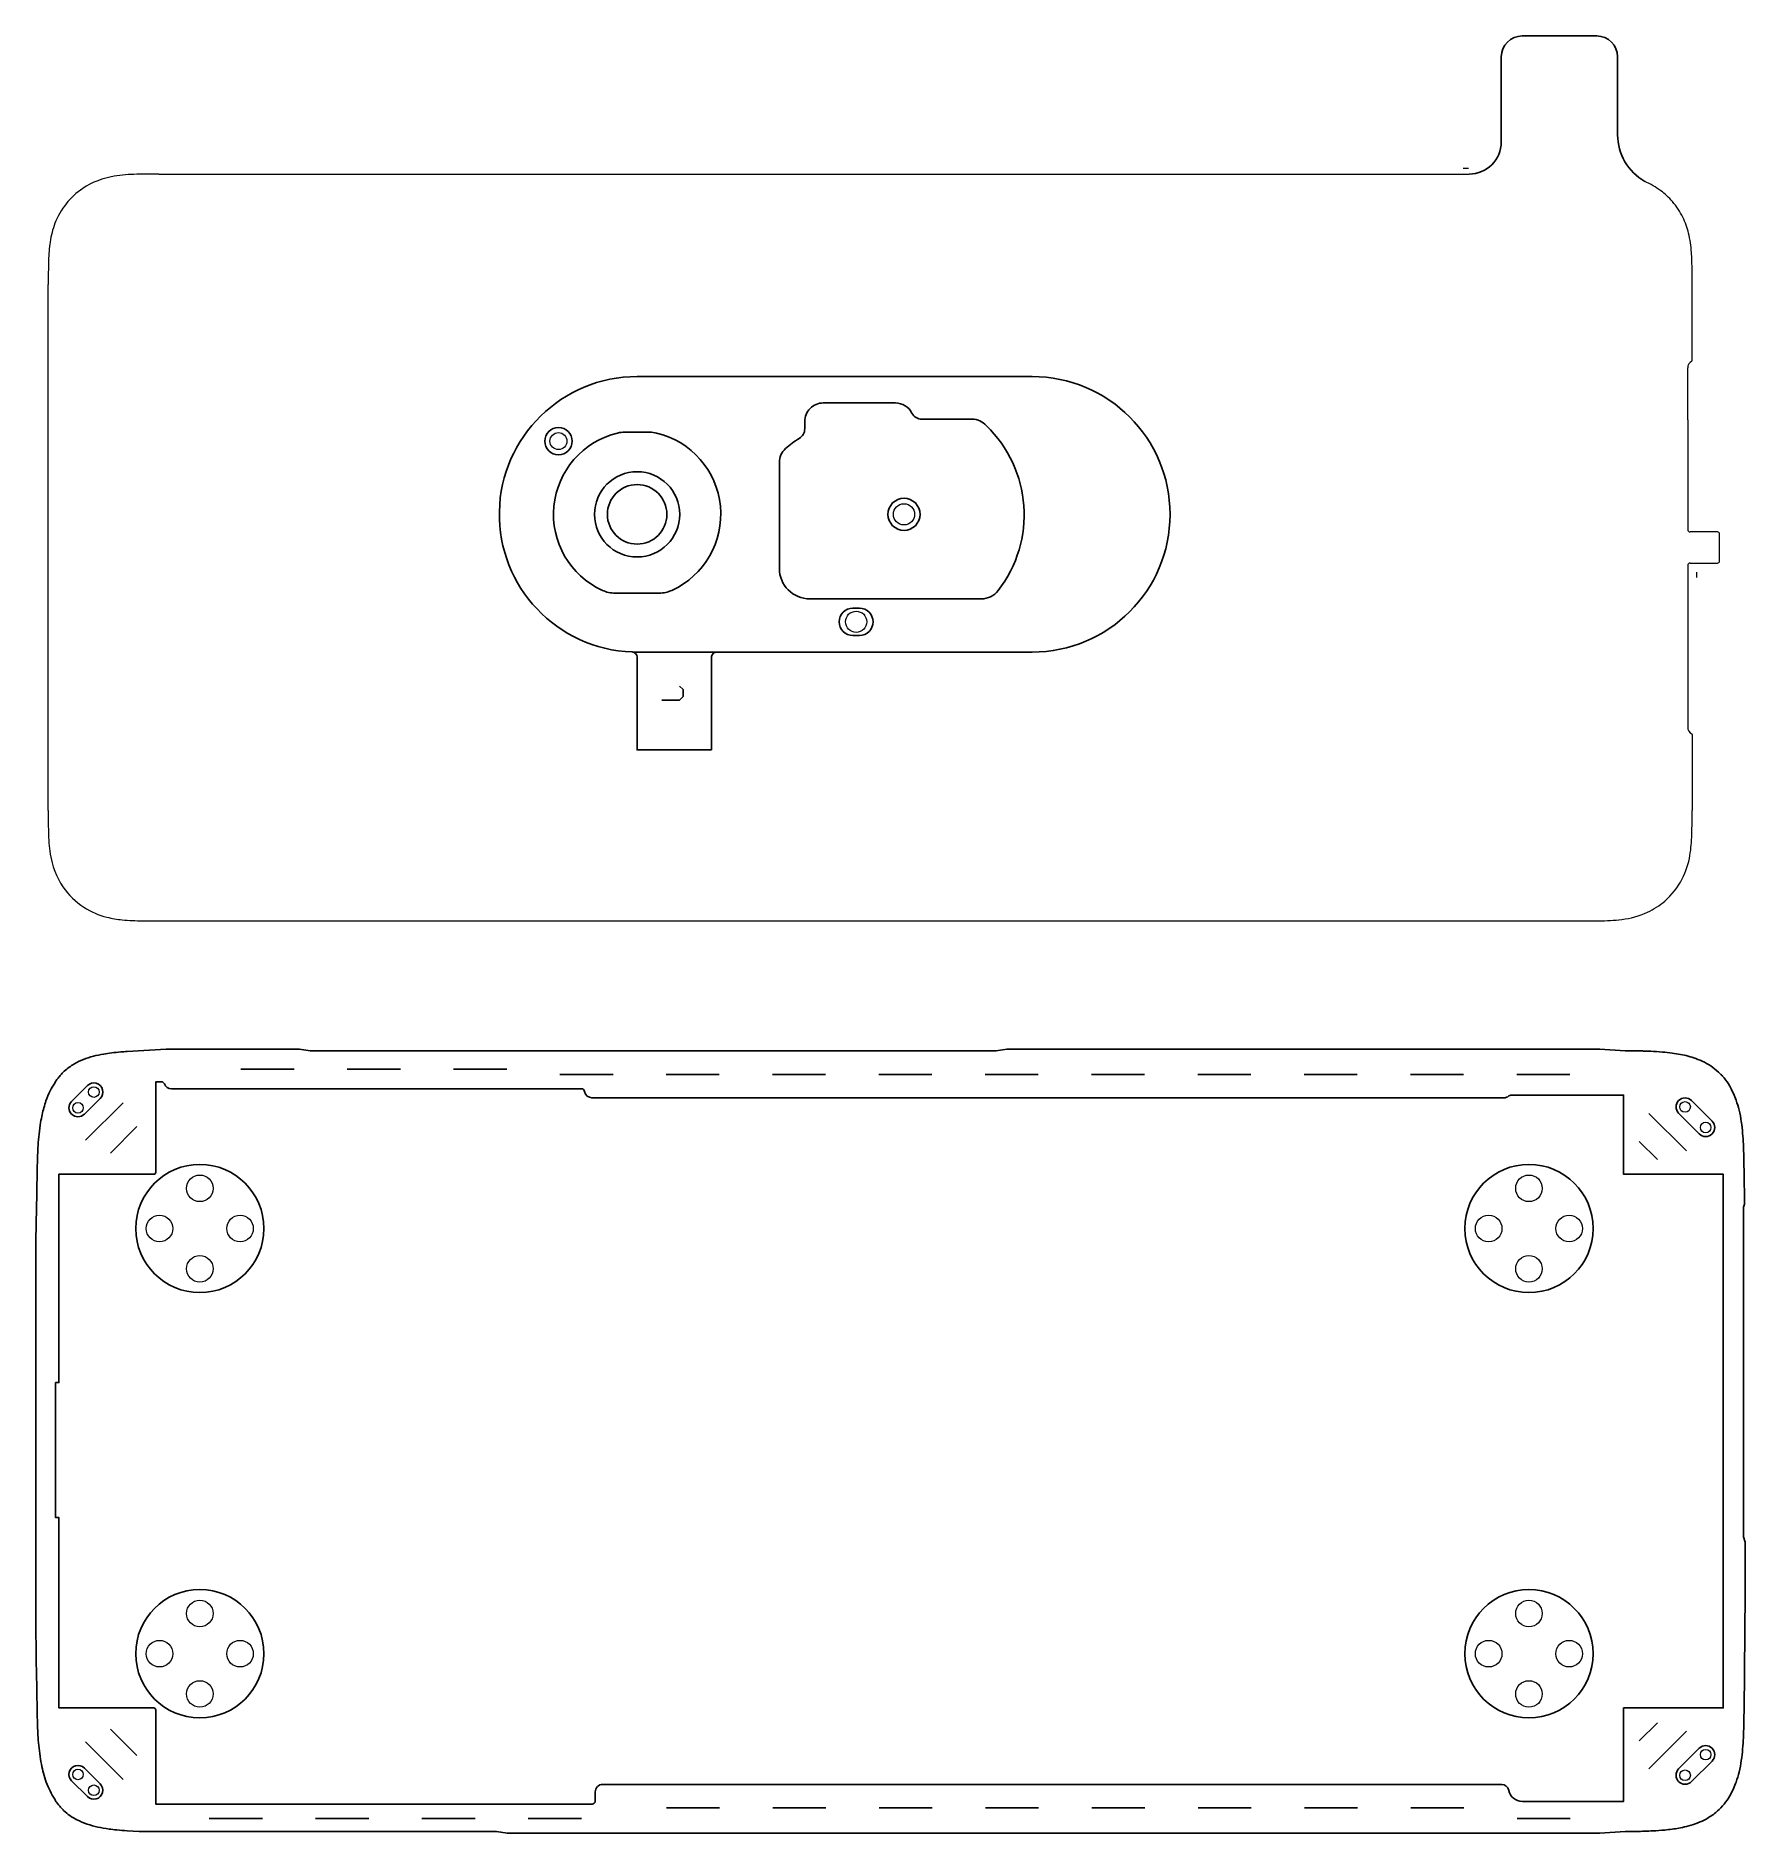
# Model space of a CAD drawing. Header units: millimetres. Extents: x 74 to 235, y 22 to 191.
import ezdxf

# ---------------------------------------------------------------- set-up
doc = ezdxf.new("R2010")
doc.units = ezdxf.units.MM
for name, color, linetype, lineweight in [('D101', 1, 'Continuous', 25), ('D102', 5, 'Continuous', 25), ('D103', 3, 'Continuous', 25), ('D401', 1, 'Continuous', 25), ('D402', 5, 'Continuous', 25), ('D403', 3, 'Continuous', 25), ('D801', 1, 'Continuous', 25), ('D802', 5, 'Continuous', 15), ('弹簧孔', 6, 'Continuous', 18), ('弹簧孔2', 6, 'Continuous', 18), ('顶针', 6, 'Continuous', 25), ('顶针2', 6, 'Continuous', 15)]:
    doc.layers.add(name, color=color, linetype=linetype, lineweight=lineweight)

msp = doc.modelspace()

# ---------------------------------------------------------------- linework, layer by layer
at = {"layer": 'D101', "ltscale": 0.25}
msp.add_lwpolyline([(151.24, 137.62, -1), (151.24, 135.04), (150.64, 135.04, -1), (150.64, 137.62)], format="xyb", close=True, dxfattribs=at)
for centre, radius in [((122.94, 153.33), 1.29), ((130.34, 146.44), 4.01), ((155.44, 146.44), 1.51)]:
    msp.add_circle(centre, radius, dxfattribs=at)
at = {"layer": 'D102', "ltscale": 0.25}
msp.add_lwpolyline([(137.34, 124.28), (130.34, 124.28), (130.34, 132.99, 0.403374), (129.86, 133.49, -0.981595), (130.34, 159.4), (167.5, 159.4, -1), (167.5, 133.48), (137.84, 133.48, 0.414214), (137.34, 132.98)], format="xyb", close=True, dxfattribs=at)
at = {"layer": 'D103', "ltscale": 0.25}
for points in [[(163.17, 154.8, -0.383388), (164.29, 139.26, -0.231599), (162.71, 138.49), (146.57, 138.49, -0.414214), (143.72, 141.34), (143.72, 151.32, -0.212346), (144.29, 152.62, -0.048677), (145.59, 153.58, 0.26375), (146.1, 154.49), (146.1, 155.17, -0.414214), (147.85, 156.92), (154.63, 156.92, -0.281855), (156.19, 155.96, 0.281855), (157.12, 155.39), (161.86, 155.39, -0.214887)], [(132.17, 154.09, -0.71312), (133.61, 139.29, -0.107492), (132.42, 139.03), (128.26, 139.03, -0.107492), (127.07, 139.29, -0.71312), (128.5, 154.09, -0.058908), (129.17, 154.17), (131.51, 154.17, -0.058908)]]:
    msp.add_lwpolyline(points, format="xyb", close=True, dxfattribs=at)
msp.add_lwpolyline([(137.84, 133.48), (130.34, 133.48, -0.009288), (129.86, 133.49)], format="xyb", dxfattribs=at)
msp.add_lwpolyline([(134.32, 130.29), (134.66, 129.96), (134.66, 129.29), (134.32, 128.96), (132.66, 128.96)], dxfattribs=at)
at = {"layer": 'D401', "color": 1}
for points in [[(78.35, 90.01), (79.84, 91.49, 1), (78.64, 92.7), (77.15, 91.21, 1)], [(229.5, 91.29, 1), (228.3, 90.09), (230.24, 88.15, 1), (231.44, 89.35)], [(229.5, 27.21), (231.44, 29.15, 1), (230.24, 30.35), (228.3, 28.41, 1)], [(78.35, 28.49, 1), (77.15, 27.29), (78.64, 25.8, 1), (79.84, 27)]]:
    msp.add_lwpolyline(points, format="xyb", close=True, dxfattribs=at)
for centre in [(89.21, 79.25), (214.22, 79.25), (89.21, 39.25), (214.22, 39.25)]:
    msp.add_circle(centre, 6.03, dxfattribs=at)
at = {"layer": 'D402'}
for p, q in [((78.46, 87.55), (82, 91.08)), ((225.5, 90.08), (229.03, 86.55)), ((83.29, 88.84), (80.8, 86.35)), ((224.6, 87.45), (226.3, 85.75)), ((83.29, 29.66), (80.8, 32.15)), ((224.6, 31.05), (226.3, 32.75)), ((78.46, 30.95), (82, 27.41)), ((225.5, 28.41), (229.03, 31.95))]:
    msp.add_line(p, q, dxfattribs=at)
for points in [[(82.36, 95.91), (86.03, 96.12), (98.59, 96.12), (99.59, 95.97), (164.11, 95.97), (165.11, 96.12), (220.9, 96.12), (223.26, 95.98)], [(98.07, 94.25), (93.07, 94.25)], [(108.07, 94.25), (103.07, 94.25)], [(118.07, 94.25), (113.07, 94.25)], [(128.07, 93.75), (123.07, 93.75)], [(138.07, 93.75), (133.07, 93.75)], [(148.07, 93.75), (143.07, 93.75)], [(158.07, 93.75), (153.07, 93.75)], [(168.07, 93.75), (163.07, 93.75)], [(178.07, 93.75), (173.07, 93.75)], [(188.07, 93.75), (183.07, 93.75)], [(198.07, 93.75), (193.07, 93.75)], [(208.07, 93.75), (203.07, 93.75)], [(218.07, 93.75), (213.07, 93.75)], [(73.84, 80.84), (73.91, 84.63)], [(234.45, 84.6), (234.48, 81.54), (234.39, 81.27), (234.39, 50.23), (234.54, 49.73), (234.54, 44.9), (234.45, 33.9)], [(73.8, 41.45), (73.8, 77.04)], [(73.91, 33.87), (73.84, 37.65)], [(95.1, 23.75), (90.1, 23.75)], [(105.1, 23.75), (100.1, 23.75)], [(115.1, 23.75), (110.1, 23.75)], [(125.1, 23.75), (120.1, 23.75)], [(138.1, 24.75), (133.1, 24.75)], [(148.1, 24.75), (143.1, 24.75)], [(158.1, 24.75), (153.1, 24.75)], [(168.1, 24.75), (163.1, 24.75)], [(178.1, 24.75), (173.1, 24.75)], [(188.1, 24.75), (183.1, 24.75)], [(198.1, 24.75), (193.1, 24.75)], [(208.1, 24.75), (203.1, 24.75)], [(213.1, 23.75), (218.1, 23.75)], [(223.26, 22.51), (220.9, 22.37), (118.11, 22.37), (117.11, 22.52), (83.5, 22.52), (82.36, 22.59)]]:
    msp.add_lwpolyline(points, dxfattribs=at)
msp.add_lwpolyline([(76.45, 94.04, 0.007947), (76.29, 93.89, 0.006909)], format="xyb", dxfattribs=at)
for points, knots in [([(76.45, 94.04), (76.61, 94.18), (76.77, 94.31), (77.07, 94.54), (77.22, 94.63), (77.66, 94.89), (77.95, 95.02), (78.56, 95.27), (78.88, 95.37), (79.52, 95.54), (79.84, 95.61), (80.41, 95.71), (80.66, 95.75), (81.19, 95.81), (81.48, 95.84), (81.96, 95.88), (82.16, 95.89), (82.36, 95.91)], [0, 0, 0, 0, 0.084626, 0.084626, 0.169252, 0.169252, 0.338504, 0.338504, 0.507757, 0.507757, 0.677009, 0.677009, 0.797467, 0.797467, 0.917925, 0.917925, 1, 1, 1, 1]), ([(223.26, 95.98), (223.6, 95.98), (223.94, 95.98), (224.46, 95.97), (224.63, 95.96), (224.92, 95.95), (225.04, 95.95), (225.31, 95.94), (225.46, 95.94), (225.68, 95.93)], [0, 0, 0, 0, 0.447888, 0.447888, 0.670935, 0.670935, 0.818508, 0.818508, 1, 1, 1, 1]), ([(225.68, 95.93), (226.02, 95.91), (226.4, 95.89), (227.08, 95.83), (227.39, 95.8), (227.96, 95.72), (228.22, 95.68), (228.72, 95.59), (228.95, 95.53), (229.43, 95.4), (229.67, 95.33), (230.18, 95.14), (230.45, 95.03), (230.98, 94.75), (231.24, 94.6), (231.74, 94.23), (231.98, 94.04), (232.29, 93.73), (232.36, 93.66), (232.43, 93.58)], [0, 0, 0, 0, 0.138206, 0.138206, 0.2494, 0.2494, 0.360595, 0.360595, 0.471789, 0.471789, 0.582984, 0.582984, 0.718523, 0.718523, 0.854061, 0.854061, 0.966207, 0.966207, 1, 1, 1, 1]), ([(75.56, 92.93), (75.6, 93), (75.63, 93.06), (75.69, 93.16), (75.72, 93.21), (75.83, 93.36), (75.92, 93.46), (76.08, 93.66), (76.17, 93.75), (76.26, 93.87), (76.28, 93.88), (76.29, 93.89)], [0, 0, 0, 0, 0.159879, 0.159879, 0.319757, 0.319757, 0.639514, 0.639514, 0.959271, 0.959271, 1, 1, 1, 1]), ([(233.45, 91.95), (233.32, 92.26), (233.16, 92.56), (232.81, 93.11), (232.63, 93.36), (232.43, 93.59)], [0, 0, 0, 0, 0.524315, 0.524315, 1, 1, 1, 1]), ([(73.91, 84.63), (73.92, 85.13), (73.93, 85.64), (73.96, 86.46), (73.98, 86.76), (74.02, 87.42), (74.05, 87.77), (74.13, 88.51), (74.18, 88.88), (74.28, 89.49), (74.33, 89.73), (74.43, 90.19), (74.48, 90.4), (74.6, 90.83), (74.66, 91.04), (74.85, 91.57), (74.98, 91.89), (75.26, 92.44), (75.39, 92.69), (75.56, 92.93)], [0, 0, 0, 0, 0.19106, 0.19106, 0.301206, 0.301206, 0.411352, 0.411352, 0.521497, 0.521497, 0.60372, 0.60372, 0.685942, 0.685942, 0.768165, 0.768165, 0.893985, 0.893985, 1, 1, 1, 1]), ([(234.45, 84.6), (234.45, 84.9), (234.44, 85.18), (234.43, 85.75), (234.43, 86.03), (234.41, 86.6), (234.4, 86.88), (234.35, 87.84), (234.3, 88.56), (234.14, 89.66), (234.07, 90.03), (233.91, 90.7), (233.82, 91.01), (233.63, 91.52), (233.55, 91.73), (233.45, 91.95)], [0, 0, 0, 0, 0.127124, 0.127124, 0.254248, 0.254248, 0.381372, 0.381372, 0.677667, 0.677667, 0.814658, 0.814658, 0.927343, 0.927343, 1, 1, 1, 1]), ([(73.8, 77.04), (73.8, 77.49), (73.8, 77.94), (73.8, 78.84), (73.8, 79.3), (73.82, 80.11), (73.83, 80.48), (73.84, 80.84)], [0, 0, 0, 0, 0.355722, 0.355722, 0.711445, 0.711445, 1, 1, 1, 1]), ([(73.84, 37.66), (73.82, 38.23), (73.81, 38.8), (73.8, 40.07), (73.8, 40.76), (73.8, 41.46)], [0, 0, 0, 0, 0.453889, 0.453889, 1, 1, 1, 1]), ([(75.56, 25.57), (75.39, 25.82), (75.25, 26.07), (74.99, 26.6), (74.87, 26.87), (74.67, 27.43), (74.58, 27.72), (74.43, 28.28), (74.37, 28.55), (74.25, 29.17), (74.2, 29.5), (74.11, 30.19), (74.07, 30.54), (74.01, 31.21), (73.99, 31.52), (73.96, 32.11), (73.95, 32.39), (73.92, 33.07), (73.92, 33.48), (73.91, 33.87)], [0, 0, 0, 0, 0.109816, 0.109816, 0.219632, 0.219632, 0.329448, 0.329448, 0.433498, 0.433498, 0.537548, 0.537548, 0.641598, 0.641598, 0.745648, 0.745648, 0.849698, 0.849698, 1, 1, 1, 1]), ([(234.45, 33.9), (234.45, 33.6), (234.44, 33.32), (234.43, 32.75), (234.43, 32.47), (234.41, 31.9), (234.4, 31.62), (234.35, 30.66), (234.3, 29.94), (234.14, 28.84), (234.07, 28.47), (233.91, 27.8), (233.82, 27.49), (233.63, 26.97), (233.55, 26.77), (233.45, 26.55)], [0, 0, 0, 0, 0.127124, 0.127124, 0.254248, 0.254248, 0.381372, 0.381372, 0.677667, 0.677667, 0.814658, 0.814658, 0.927343, 0.927343, 1, 1, 1, 1]), ([(76.28, 24.61), (76.2, 24.71), (76.11, 24.8), (75.96, 24.99), (75.88, 25.09), (75.76, 25.24), (75.72, 25.29), (75.65, 25.39), (75.63, 25.44), (75.59, 25.52), (75.57, 25.54), (75.56, 25.57)], [0, 0, 0, 0, 0.308604, 0.308604, 0.617208, 0.617208, 0.794049, 0.794049, 0.936398, 0.936398, 1, 1, 1, 1]), ([(233.45, 26.55), (233.32, 26.24), (233.16, 25.94), (232.81, 25.39), (232.63, 25.15), (232.43, 24.92)], [0, 0, 0, 0, 0.525685, 0.525685, 1, 1, 1, 1]), ([(80.67, 22.75), (80.29, 22.8), (79.95, 22.86), (79.28, 23.01), (78.94, 23.11), (78.28, 23.33), (77.96, 23.47), (77.43, 23.74), (77.21, 23.87), (76.79, 24.16), (76.59, 24.32), (76.36, 24.54), (76.32, 24.58), (76.28, 24.62)], [0, 0, 0, 0, 0.224882, 0.224882, 0.449763, 0.449763, 0.674645, 0.674645, 0.83842, 0.83842, 0.970625, 0.970625, 1, 1, 1, 1]), ([(232.43, 24.92), (232.23, 24.69), (232.01, 24.49), (231.48, 24.05), (231.17, 23.86), (230.63, 23.56), (230.38, 23.44), (230.06, 23.31), (230, 23.29), (229.95, 23.27)], [0, 0, 0, 0, 0.245235, 0.245235, 0.622314, 0.622314, 0.932994, 0.932994, 1, 1, 1, 1]), ([(80.67, 22.75), (80.9, 22.72), (81.15, 22.69), (81.72, 22.63), (82.04, 22.61), (82.36, 22.59)], [0, 0, 0, 0, 0.453033, 0.453033, 1, 1, 1, 1]), ([(229.95, 23.27), (229.61, 23.15), (229.32, 23.06), (228.79, 22.93), (228.55, 22.88), (228.11, 22.8), (227.9, 22.77), (227.46, 22.71), (227.22, 22.68), (226.62, 22.63), (226.25, 22.6), (225.62, 22.57), (225.35, 22.56), (224.84, 22.54), (224.59, 22.53), (224.09, 22.52), (223.84, 22.52), (223.49, 22.52), (223.38, 22.51), (223.26, 22.51)], [0, 0, 0, 0, 0.14576, 0.14576, 0.263485, 0.263485, 0.355232, 0.355232, 0.446978, 0.446978, 0.589516, 0.589516, 0.707742, 0.707742, 0.825967, 0.825967, 0.944193, 0.944193, 1, 1, 1, 1])]:
    msp.add_open_spline(points, degree=3, knots=knots, dxfattribs=at)
at = {"layer": 'D403', "color": 3}
msp.add_lwpolyline([(85.88, 92.85, 0.312963), (85.6, 93.05), (85.07, 93.05), (85.07, 84.55, -0.414184), (84.87, 84.35), (75.95, 84.35), (75.95, 64.75), (75.65, 64.75), (75.65, 52.05), (75.95, 52.05), (75.95, 34.15), (84.87, 34.15, -0.414184), (85.07, 33.95), (85.07, 25.1), (126.1, 25.1, 0.414214), (126.4, 25.4), (126.4, 26.25, -0.414214), (127.1, 26.95), (211.64, 26.95, -0.356394), (212.32, 26.39, 0.356394), (213.6, 25.35), (223.12, 25.35), (223.12, 34.15), (232.5, 34.15), (232.5, 84.35), (223.12, 84.35), (223.12, 91.8), (212.53, 91.8, 0.182676), (212.33, 91.72, -0.182676), (211.87, 91.55), (126.09, 91.55, -0.37077), (125.4, 92.14, 0.37077), (125.1, 92.4), (86.54, 92.4, -0.312963)], format="xyb", close=True, dxfattribs=at)
at = {"layer": 'D801', "ltscale": 0.01}
for p, q in [((213.59, 191.45), (220.59, 191.45)), ((211.62, 181.48), (211.62, 189.48)), ((222.56, 189.48), (222.56, 182.15))]:
    msp.add_line(p, q, dxfattribs=at)
for centre, radius, start, end in [((213.59, 189.48), 1.97, 90, 180), ((220.59, 189.48), 1.97, 0, 90), ((208.59, 181.48), 3.03, 270, 0), ((227.59, 182.15), 5.03, 180, 240.552)]:
    msp.add_arc(centre, radius, start, end, dxfattribs=at)
at = {"layer": 'D802', "color": 5, "linetype": 'ByBlock'}
for p, q in [((85.35, 178.45), (208.59, 178.45)), ((208.52, 178.98), (208.02, 178.98)), ((229.56, 160.92), (229.56, 168.05)), ((229.15, 155.33), (229.15, 160.22)), ((229.15, 155.33), (229.15, 145.02)), ((231.95, 144.79), (229.38, 144.79)), ((232.15, 142.05), (232.15, 144.59)), ((229.15, 141.62), (229.15, 131.31)), ((229.38, 141.85), (231.95, 141.85)), ((229.98, 141), (229.98, 140.5))]:
    msp.add_line(p, q, dxfattribs=at)
at = {"layer": 'D802', "ltscale": 20}
msp.add_lwpolyline([(85.35, 178.45, 0.006514), (83.28, 178.43, 0.035354), (81.14, 178.25, 0.106785), (78.19, 177.1, 0.151848), (75.58, 173.82, 0.054579), (75.13, 172.06, 0.029438), (74.98, 170.33, 0.007561), (74.95, 168.05)], format="xyb", dxfattribs=at)
at = {"layer": 'D802', "color": 5, "linetype": 'ByBlock'}
for points in [[(229.56, 168.05, 0.003265), (229.56, 169.65, 0.014853), (229.5, 171.07, 0.043391), (229.23, 172.9, 0.052178), (228.69, 174.39, 0.06483), (227.71, 175.87, 0.054993), (226.62, 176.88, 0.047473), (225.12, 177.77)], [(229.15, 131.31), (229.15, 126.42, 0.271805), (229.53, 125.78, -0.271805), (229.56, 125.72), (229.56, 118.59)], [(74.95, 118.59, 0.007301), (74.97, 116.56, 0.032902), (75.14, 114.48, 0.111359), (76.33, 111.4, 0.099609), (78.31, 109.47, 0.08157), (80.47, 108.54, 0.037048), (81.91, 108.29, 0.021225), (83.83, 108.2, 0.0027), (85.35, 108.19)], [(219.16, 108.19, 0.003756), (220.8, 108.2, 0.027728), (222.95, 108.33, 0.079671), (225.36, 109, 0.069837), (227, 110.06, 0.096386), (228.63, 112.14, 0.075778), (229.36, 114.35, 0.032682), (229.54, 116.31, 0.009924), (229.56, 118.59)]]:
    msp.add_lwpolyline(points, format="xyb", dxfattribs=at)
for points in [[(74.95, 118.59), (74.95, 168.05)], [(85.35, 108.19), (219.16, 108.19)]]:
    msp.add_lwpolyline(points, dxfattribs=at)
for centre, radius, start, end in [((229.88, 160.22), 0.73, 119.1764, 180), ((229.49, 160.92), 0.07, 299.1764, 0), ((229.38, 145.02), 0.23, 180, 270), ((231.95, 144.59), 0.2, 0, 90), ((231.95, 142.05), 0.2, 270, 0), ((229.38, 141.62), 0.23, 90, 180)]:
    msp.add_arc(centre, radius, start, end, dxfattribs=at)
at = {"layer": '弹簧孔', "ltscale": 0.25}
for centre, radius in [((155.44, 146.44), 1), ((150.94, 136.33), 1), ((89.21, 83.03), 1.25), ((214.22, 83.03), 1.25), ((85.42, 79.25), 1.25), ((92.99, 79.25), 1.25), ((210.43, 79.25), 1.25), ((218, 79.25), 1.25), ((89.21, 75.46), 1.25), ((214.22, 75.46), 1.25), ((89.21, 43.03), 1.25), ((214.22, 43.03), 1.25), ((85.42, 39.25), 1.25), ((92.99, 39.25), 1.25), ((210.43, 39.25), 1.25), ((218, 39.25), 1.25), ((89.21, 35.46), 1.25), ((214.22, 35.46), 1.25)]:
    msp.add_circle(centre, radius, dxfattribs=at)
at = {"layer": '弹簧孔2', "ltscale": 0.25}
for centre in [(79.24, 92.09), (77.75, 90.61), (228.9, 90.69), (230.84, 88.75), (230.84, 29.75), (77.75, 27.89), (228.9, 27.81), (79.24, 26.4)]:
    msp.add_circle(centre, 0.5, dxfattribs=at)
at = {"layer": '顶针', "ltscale": 0.25}
msp.add_circle((130.34, 146.44), 2.8, dxfattribs=at)
at = {"layer": '顶针2', "ltscale": 0.25}
msp.add_circle((122.94, 153.33), 0.8, dxfattribs=at)

doc.saveas('drawing.dxf')
